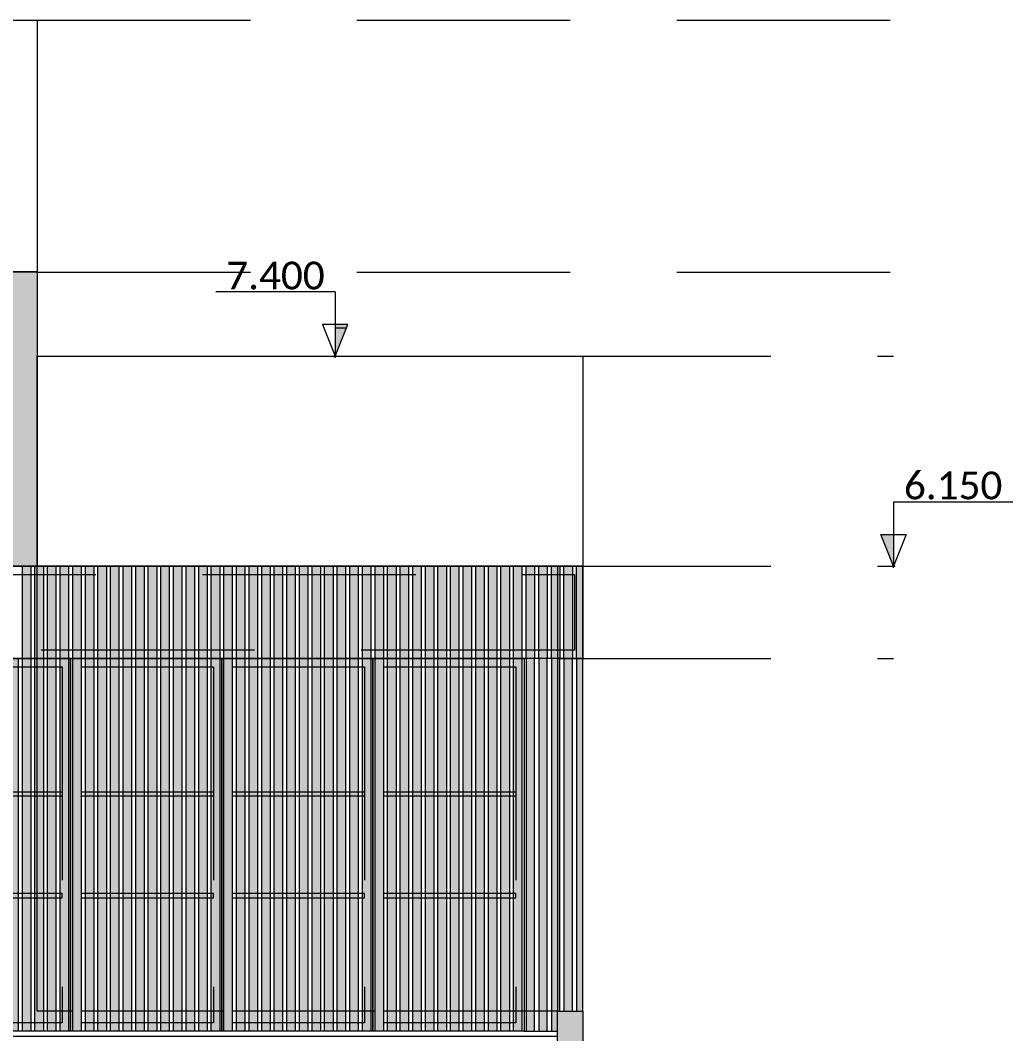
# Model space of a CAD drawing. Header units: metres. Extents: x -197 to 1099, y -24 to 14.
# Drawn here: x 718.34 to 724.25, y 3.37 to 9.4 of the extents above; entities that cross this region are included whole.
import ezdxf
from ezdxf.enums import TextEntityAlignment as Align

# ---------------------------------------------------------------- set-up
doc = ezdxf.new("R2010")
doc.units = ezdxf.units.M
doc.header["$LTSCALE"] = 0.001
doc.header["$PDMODE"] = 34
doc.header["$PDSIZE"] = 0.01
doc.linetypes.add('HIDDENX2', pattern=[19.05, 12.7, -6.35])
doc.layers.get('0').update_dxf_attribs({"lineweight": 13, "true_color": 0x000000})
for name, color, linetype, lineweight, true_color in [('Jach-Anotaciones-CalidaddeLínea  0.13', 7, 'Continuous', 13, 0x000000), ('Jach-Anotaciones-CalidaddeLínea 0.09', 7, 'Continuous', 9, 0x000000), ('Jach-Anotaciones-CalidaddeLínea 0.18', 7, 'Continuous', 18, 0x000000), ('Jach-Anotaciones-Hatch-Lum100%', 7, 'Continuous', 13, 0x000000), ('Jach-Anotaciones-Hatch-Lum40%', 7, 'Continuous', 13, 0x999999), ('Jach-Anotaciones-Hatch-Lum50%', 9, 'Continuous', 13, 0x808080), ('JACH-Anotaciones-Textos-Lum75% @ 0.075', 7, 'Continuous', 13, 0x404040), ('JACH-Arq-Lineas-Proyeccion', 250, 'HIDDENX2', 13, 0x333333), ('JACH-Arq-Lineas-Proyeccion Niveles cortes', 9, 'HIDDENX2', 13, 0x808080), ('JACH-Arq-Ventanas-BajasyPisoTecho', 7, 'Continuous', 13, 0x404040)]:
    doc.layers.add(name, color=color, linetype=linetype, lineweight=lineweight, true_color=true_color)
doc.styles.add('02a-Calibri-JACH(1.8mm)', font='calibri.ttf', dxfattribs={"height": 2.2})
pattern_1 = [(0, (169.421, 45.032), (0, 6.985), [5.08, -1.905]), (90, (169.421, 45.032), (-6.985, 4e-16), [5.08, -1.905])]

# ---------------------------------------------------------------- blocks, each defined once
blk = doc.blocks.new('A$Ceb0e9d90')
at = {"layer": 'Jach-Anotaciones-Hatch-Lum40%', "lineweight": 0, "ltscale": 100}
h = blk.add_hatch(color=256, dxfattribs=at)
h.dxf.hatch_style = 1
h.paths.add_polyline_path([(0.0875, 2.1), (0.1375, 2.1), (0.1375, -0.12), (0.0875, -0.12)])
h = blk.add_hatch(color=256, dxfattribs=at)
h.dxf.hatch_style = 1
h.paths.add_polyline_path([(0.1625, 2.1), (0.2125, 2.1), (0.2125, -0.12), (0.1625, -0.12)])
h = blk.add_hatch(color=256, dxfattribs=at)
h.dxf.hatch_style = 1
h.paths.add_polyline_path([(0.2375, 2.1), (0.2875, 2.1), (0.2875, -0.12), (0.2375, -0.12)])
h = blk.add_hatch(color=256, dxfattribs=at)
h.dxf.hatch_style = 1
h.paths.add_polyline_path([(0.3125, 2.1), (0.3625, 2.1), (0.3625, -0.12), (0.3125, -0.12)])
h = blk.add_hatch(color=256, dxfattribs=at)
h.dxf.hatch_style = 1
h.paths.add_polyline_path([(0.3875, 2.1), (0.4375, 2.1), (0.4375, -0.12), (0.3875, -0.12)])
h = blk.add_hatch(color=256, dxfattribs=at)
h.dxf.hatch_style = 1
h.paths.add_polyline_path([(0.4625, 2.1), (0.5125, 2.1), (0.5125, -0.12), (0.4625, -0.12)])
h = blk.add_hatch(color=256, dxfattribs=at)
h.dxf.hatch_style = 1
h.paths.add_polyline_path([(0.5375, 2.1), (0.5875, 2.1), (0.5875, -0.12), (0.5375, -0.12)])
h = blk.add_hatch(color=256, dxfattribs=at)
h.dxf.hatch_style = 1
h.paths.add_polyline_path([(0.6125, 2.1), (0.6625, 2.1), (0.6625, -0.12), (0.6125, -0.12)])
h = blk.add_hatch(color=256, dxfattribs=at)
h.dxf.hatch_style = 1
h.paths.add_polyline_path([(0.6875, 2.1), (0.7375, 2.1), (0.7375, -0.12), (0.6875, -0.12)])
h = blk.add_hatch(color=256, dxfattribs=at)
h.dxf.hatch_style = 1
h.paths.add_polyline_path([(0.7625, 2.1), (0.8125, 2.1), (0.8125, -0.12), (0.7625, -0.12)])
h = blk.add_hatch(color=256, dxfattribs=at)
h.dxf.hatch_style = 1
h.paths.add_polyline_path([(0.8375, 2.1), (0.8875, 2.1), (0.8875, -0.12), (0.8375, -0.12)])
at = {"layer": 'Jach-Anotaciones-CalidaddeLínea 0.09', "lineweight": 0, "ltscale": 100}
for points in [[(0.0875, 2.1), (0.1375, 2.1), (0.1375, -0.12), (0.0875, -0.12)], [(0.1625, 2.1), (0.2125, 2.1), (0.2125, -0.12), (0.1625, -0.12)], [(0.2375, 2.1), (0.2875, 2.1), (0.2875, -0.12), (0.2375, -0.12)], [(0.3125, 2.1), (0.3625, 2.1), (0.3625, -0.12), (0.3125, -0.12)], [(0.3875, 2.1), (0.4375, 2.1), (0.4375, -0.12), (0.3875, -0.12)], [(0.4625, 2.1), (0.5125, 2.1), (0.5125, -0.12), (0.4625, -0.12)], [(0.5375, 2.1), (0.5875, 2.1), (0.5875, -0.12), (0.5375, -0.12)], [(0.6125, 2.1), (0.6625, 2.1), (0.6625, -0.12), (0.6125, -0.12)], [(0.6875, 2.1), (0.7375, 2.1), (0.7375, -0.12), (0.6875, -0.12)], [(0.7625, 2.1), (0.8125, 2.1), (0.8125, -0.12), (0.7625, -0.12)], [(0.8375, 2.1), (0.8875, 2.1), (0.8875, -0.12), (0.8375, -0.12)]]:
    blk.add_lwpolyline(points, close=True, dxfattribs=at)
at = {"layer": 'Jach-Anotaciones-CalidaddeLínea 0.18', "lineweight": 0, "ltscale": 100}
blk.add_lwpolyline([(0, 2.1), (0.9, 2.1), (0.9, -0.12), (0, -0.12)], close=True, dxfattribs=at)
at = {"layer": 'JACH-Arq-Lineas-Proyeccion', "lineweight": 0, "ltscale": 100}
for points in [[(0.05, 2.05), (0.85, 2.05), (0.85, -0.07), (0.05, -0.07)], [(0.05, 1.305), (0.85, 1.305), (0.85, 1.28), (0.05, 1.28)], [(0.05, 0.675), (0.85, 0.675), (0.85, 0.7), (0.05, 0.7)]]:
    blk.add_lwpolyline(points, close=True, dxfattribs=at)
at = {"lineweight": 0, "ltscale": 100}
blk.add_wipeout([(0.0125, 2.1), (0.0625, 2.1), (0.0625, -0.12), (0.0125, -0.12)], dxfattribs=at)
at = {"layer": 'Jach-Anotaciones-Hatch-Lum40%', "lineweight": 0, "ltscale": 100}
h = blk.add_hatch(color=256, dxfattribs=at)
h.dxf.hatch_style = 1
h.paths.add_polyline_path([(0.0125, 2.1), (0.0625, 2.1), (0.0625, -0.12), (0.0125, -0.12)])
at = {"layer": 'Jach-Anotaciones-CalidaddeLínea 0.09', "lineweight": 0, "ltscale": 100}
blk.add_lwpolyline([(0.0125, 2.1), (0.0625, 2.1), (0.0625, -0.12), (0.0125, -0.12)], close=True, dxfattribs=at)
blk = doc.blocks.new('A$C952c2b62')
at = {"layer": 'Jach-Anotaciones-Hatch-Lum40%', "lineweight": 0, "ltscale": 100}
h = blk.add_hatch(color=256, dxfattribs=at)
h.dxf.hatch_style = 1
h.paths.add_polyline_path([(-0.2875, -0.55), (-0.3375, -0.55), (-0.3375, -2.77), (-0.2875, -2.77)])
h = blk.add_hatch(color=256, dxfattribs=at)
h.dxf.hatch_style = 1
h.paths.add_polyline_path([(-0.2125, -0.55), (-0.2625, -0.55), (-0.2625, -2.77), (-0.2125, -2.77)])
h = blk.add_hatch(color=256, dxfattribs=at)
h.dxf.hatch_style = 1
h.paths.add_polyline_path([(-0.1375, -0.55), (-0.1875, -0.55), (-0.1875, -2.77), (-0.15, -2.77), (-0.15, -2.65), (-0.1375, -2.65)])
h = blk.add_hatch(color=256, dxfattribs=at)
h.dxf.hatch_style = 1
h.paths.add_polyline_path([(-0.0625, -0.55), (-0.1125, -0.55), (-0.1125, -2.65), (-0.0625, -2.65)])
h = blk.add_hatch(color=256, dxfattribs=at)
h.dxf.hatch_style = 1
h.paths.add_polyline_path([(0, -0.55), (-0.0375, -0.55), (-0.0375, -2.65), (0, -2.65)])
at = {"layer": 'Jach-Anotaciones-CalidaddeLínea 0.09', "lineweight": 0, "ltscale": 100}
for points in [[(-0.2875, -0.55), (-0.3375, -0.55), (-0.3375, -2.77), (-0.2875, -2.77)], [(-0.2125, -0.55), (-0.2625, -0.55), (-0.2625, -2.77), (-0.2125, -2.77)], [(-0.1375, -0.55), (-0.1875, -0.55), (-0.1875, -2.77), (-0.15, -2.77), (-0.15, -2.65), (-0.1375, -2.65)], [(-0.0625, -0.55), (-0.1125, -0.55), (-0.1125, -2.65), (-0.0625, -2.65)], [(0, -0.55), (-0.0375, -0.55), (-0.0375, -2.65), (0, -2.65)]]:
    blk.add_lwpolyline(points, close=True, dxfattribs=at)
at = {"layer": 'Jach-Anotaciones-CalidaddeLínea 0.18', "lineweight": 0, "ltscale": 100}
blk.add_lwpolyline([(0, -0.55), (-0.35, -0.55), (-0.35, -2.77), (-0.15, -2.77), (-0.15, -2.65), (0, -2.65)], close=True, dxfattribs=at)
blk = doc.blocks.new('A$C598ee789')
at = {"layer": 'Jach-Anotaciones-Hatch-Lum40%', "lineweight": 0, "ltscale": 100}
h = blk.add_hatch(color=256, dxfattribs=at)
h.dxf.hatch_style = 1
h.paths.add_polyline_path([(-3.1875, -2), (-3.1375, -2), (-3.1375, -2.55), (-3.1875, -2.55)])
h = blk.add_hatch(color=256, dxfattribs=at)
h.dxf.hatch_style = 1
h.paths.add_polyline_path([(-3.1125, -2), (-3.0625, -2), (-3.0625, -2.55), (-3.1125, -2.55)])
h = blk.add_hatch(color=256, dxfattribs=at)
h.dxf.hatch_style = 1
h.paths.add_polyline_path([(-3.0375, -2), (-2.9875, -2), (-2.9875, -2.55), (-3.0375, -2.55)])
h = blk.add_hatch(color=256, dxfattribs=at)
h.dxf.hatch_style = 1
h.paths.add_polyline_path([(-2.9625, -2), (-2.9125, -2), (-2.9125, -2.55), (-2.9625, -2.55)])
h = blk.add_hatch(color=256, dxfattribs=at)
h.dxf.hatch_style = 1
h.paths.add_polyline_path([(-2.8875, -2), (-2.8375, -2), (-2.8375, -2.55), (-2.8875, -2.55)])
h = blk.add_hatch(color=256, dxfattribs=at)
h.dxf.hatch_style = 1
h.paths.add_polyline_path([(-2.8125, -2), (-2.7625, -2), (-2.7625, -2.55), (-2.8125, -2.55)])
h = blk.add_hatch(color=256, dxfattribs=at)
h.dxf.hatch_style = 1
h.paths.add_polyline_path([(-2.7375, -2), (-2.6875, -2), (-2.6875, -2.55), (-2.7375, -2.55)])
h = blk.add_hatch(color=256, dxfattribs=at)
h.dxf.hatch_style = 1
h.paths.add_polyline_path([(-2.6625, -2), (-2.6125, -2), (-2.6125, -2.55), (-2.6625, -2.55)])
h = blk.add_hatch(color=256, dxfattribs=at)
h.dxf.hatch_style = 1
h.paths.add_polyline_path([(-2.5875, -2), (-2.5375, -2), (-2.5375, -2.55), (-2.5875, -2.55)])
h = blk.add_hatch(color=256, dxfattribs=at)
h.dxf.hatch_style = 1
h.paths.add_polyline_path([(-2.5125, -2), (-2.4625, -2), (-2.4625, -2.55), (-2.5125, -2.55)])
h = blk.add_hatch(color=256, dxfattribs=at)
h.dxf.hatch_style = 1
h.paths.add_polyline_path([(-2.4375, -2), (-2.3875, -2), (-2.3875, -2.55), (-2.4375, -2.55)])
h = blk.add_hatch(color=256, dxfattribs=at)
h.dxf.hatch_style = 1
h.paths.add_polyline_path([(-2.3625, -2), (-2.3125, -2), (-2.3125, -2.55), (-2.3625, -2.55)])
h = blk.add_hatch(color=256, dxfattribs=at)
h.dxf.hatch_style = 1
h.paths.add_polyline_path([(-2.2875, -2), (-2.2375, -2), (-2.2375, -2.55), (-2.2875, -2.55)])
h = blk.add_hatch(color=256, dxfattribs=at)
h.dxf.hatch_style = 1
h.paths.add_polyline_path([(-2.2125, -2), (-2.1625, -2), (-2.1625, -2.55), (-2.2125, -2.55)])
h = blk.add_hatch(color=256, dxfattribs=at)
h.dxf.hatch_style = 1
h.paths.add_polyline_path([(-2.1375, -2), (-2.0875, -2), (-2.0875, -2.55), (-2.1375, -2.55)])
h = blk.add_hatch(color=256, dxfattribs=at)
h.dxf.hatch_style = 1
h.paths.add_polyline_path([(-2.0625, -2), (-2.0125, -2), (-2.0125, -2.55), (-2.0625, -2.55)])
h = blk.add_hatch(color=256, dxfattribs=at)
h.dxf.hatch_style = 1
h.paths.add_polyline_path([(-1.9875, -2), (-1.9375, -2), (-1.9375, -2.55), (-1.9875, -2.55)])
h = blk.add_hatch(color=256, dxfattribs=at)
h.dxf.hatch_style = 1
h.paths.add_polyline_path([(-1.9125, -2), (-1.8625, -2), (-1.8625, -2.55), (-1.9125, -2.55)])
h = blk.add_hatch(color=256, dxfattribs=at)
h.dxf.hatch_style = 1
h.paths.add_polyline_path([(-1.8375, -2), (-1.7875, -2), (-1.7875, -2.55), (-1.8375, -2.55)])
h = blk.add_hatch(color=256, dxfattribs=at)
h.dxf.hatch_style = 1
h.paths.add_polyline_path([(-1.7625, -2), (-1.7125, -2), (-1.7125, -2.55), (-1.7625, -2.55)])
h = blk.add_hatch(color=256, dxfattribs=at)
h.dxf.hatch_style = 1
h.paths.add_polyline_path([(-1.6875, -2), (-1.6375, -2), (-1.6375, -2.55), (-1.6875, -2.55)])
h = blk.add_hatch(color=256, dxfattribs=at)
h.dxf.hatch_style = 1
h.paths.add_polyline_path([(-1.6125, -2), (-1.5625, -2), (-1.5625, -2.55), (-1.6125, -2.55)])
h = blk.add_hatch(color=256, dxfattribs=at)
h.dxf.hatch_style = 1
h.paths.add_polyline_path([(-1.5375, -2), (-1.4875, -2), (-1.4875, -2.55), (-1.5375, -2.55)])
h = blk.add_hatch(color=256, dxfattribs=at)
h.dxf.hatch_style = 1
h.paths.add_polyline_path([(-1.4625, -2), (-1.4125, -2), (-1.4125, -2.55), (-1.4625, -2.55)])
h = blk.add_hatch(color=256, dxfattribs=at)
h.dxf.hatch_style = 1
h.paths.add_polyline_path([(-1.3875, -2), (-1.3375, -2), (-1.3375, -2.55), (-1.3875, -2.55)])
h = blk.add_hatch(color=256, dxfattribs=at)
h.dxf.hatch_style = 1
h.paths.add_polyline_path([(-1.3125, -2), (-1.2625, -2), (-1.2625, -2.55), (-1.3125, -2.55)])
h = blk.add_hatch(color=256, dxfattribs=at)
h.dxf.hatch_style = 1
h.paths.add_polyline_path([(-1.2375, -2), (-1.1875, -2), (-1.1875, -2.55), (-1.2375, -2.55)])
h = blk.add_hatch(color=256, dxfattribs=at)
h.dxf.hatch_style = 1
h.paths.add_polyline_path([(-1.1625, -2), (-1.1125, -2), (-1.1125, -2.55), (-1.1625, -2.55)])
h = blk.add_hatch(color=256, dxfattribs=at)
h.dxf.hatch_style = 1
h.paths.add_polyline_path([(-1.0875, -2), (-1.0375, -2), (-1.0375, -2.55), (-1.0875, -2.55)])
h = blk.add_hatch(color=256, dxfattribs=at)
h.dxf.hatch_style = 1
h.paths.add_polyline_path([(-1.0125, -2), (-0.9625, -2), (-0.9625, -2.55), (-1.0125, -2.55)])
h = blk.add_hatch(color=256, dxfattribs=at)
h.dxf.hatch_style = 1
h.paths.add_polyline_path([(-0.9375, -2), (-0.8875, -2), (-0.8875, -2.55), (-0.9375, -2.55)])
h = blk.add_hatch(color=256, dxfattribs=at)
h.dxf.hatch_style = 1
h.paths.add_polyline_path([(-0.8625, -2), (-0.8125, -2), (-0.8125, -2.55), (-0.8625, -2.55)])
h = blk.add_hatch(color=256, dxfattribs=at)
h.dxf.hatch_style = 1
h.paths.add_polyline_path([(-0.7875, -2), (-0.7375, -2), (-0.7375, -2.55), (-0.7875, -2.55)])
h = blk.add_hatch(color=256, dxfattribs=at)
h.dxf.hatch_style = 1
h.paths.add_polyline_path([(-0.7125, -2), (-0.6625, -2), (-0.6625, -2.55), (-0.7125, -2.55)])
h = blk.add_hatch(color=256, dxfattribs=at)
h.dxf.hatch_style = 1
h.paths.add_polyline_path([(-0.6375, -2), (-0.5875, -2), (-0.5875, -2.55), (-0.6375, -2.55)])
h = blk.add_hatch(color=256, dxfattribs=at)
h.dxf.hatch_style = 1
h.paths.add_polyline_path([(-0.5625, -2), (-0.5125, -2), (-0.5125, -2.55), (-0.5625, -2.55)])
h = blk.add_hatch(color=256, dxfattribs=at)
h.dxf.hatch_style = 1
h.paths.add_polyline_path([(-0.4875, -2), (-0.4375, -2), (-0.4375, -2.55), (-0.4875, -2.55)])
h = blk.add_hatch(color=256, dxfattribs=at)
h.dxf.hatch_style = 1
h.paths.add_polyline_path([(-0.4125, -2), (-0.3625, -2), (-0.3625, -2.55), (-0.4125, -2.55)])
h = blk.add_hatch(color=256, dxfattribs=at)
h.dxf.hatch_style = 1
h.paths.add_polyline_path([(-0.3375, -2), (-0.2875, -2), (-0.2875, -2.55), (-0.3375, -2.55)])
h = blk.add_hatch(color=256, dxfattribs=at)
h.dxf.hatch_style = 1
h.paths.add_polyline_path([(-0.2625, -2), (-0.2125, -2), (-0.2125, -2.55), (-0.2625, -2.55)])
h = blk.add_hatch(color=256, dxfattribs=at)
h.dxf.hatch_style = 1
h.paths.add_polyline_path([(-0.1875, -2), (-0.1375, -2), (-0.1375, -2.55), (-0.1875, -2.55)])
h = blk.add_hatch(color=256, dxfattribs=at)
h.dxf.hatch_style = 1
h.paths.add_polyline_path([(-0.1125, -2), (-0.0625, -2), (-0.0625, -2.55), (-0.1125, -2.55)])
h = blk.add_hatch(color=256, dxfattribs=at)
h.dxf.hatch_style = 1
h.paths.add_polyline_path([(-0.0375, -2), (0.0125, -2), (0.0125, -2.55), (-0.0375, -2.55)])
h = blk.add_hatch(color=256, dxfattribs=at)
h.dxf.hatch_style = 1
h.paths.add_polyline_path([(0.0375, -2), (0.0875, -2), (0.0875, -2.55), (0.0375, -2.55)])
h = blk.add_hatch(color=256, dxfattribs=at)
h.dxf.hatch_style = 1
h.paths.add_polyline_path([(0.1125, -2), (0.15, -2), (0.15, -2.55), (0.1125, -2.55)])
at = {"layer": 'Jach-Anotaciones-CalidaddeLínea 0.09', "lineweight": 0, "ltscale": 100}
for points in [[(-3.1875, -2), (-3.1375, -2), (-3.1375, -2.55), (-3.1875, -2.55)], [(-3.1125, -2), (-3.0625, -2), (-3.0625, -2.55), (-3.1125, -2.55)], [(-3.0375, -2), (-2.9875, -2), (-2.9875, -2.55), (-3.0375, -2.55)], [(-2.9625, -2), (-2.9125, -2), (-2.9125, -2.55), (-2.9625, -2.55)], [(-2.8875, -2), (-2.8375, -2), (-2.8375, -2.55), (-2.8875, -2.55)], [(-2.8125, -2), (-2.7625, -2), (-2.7625, -2.55), (-2.8125, -2.55)], [(-2.7375, -2), (-2.6875, -2), (-2.6875, -2.55), (-2.7375, -2.55)], [(-2.6625, -2), (-2.6125, -2), (-2.6125, -2.55), (-2.6625, -2.55)], [(-2.5875, -2), (-2.5375, -2), (-2.5375, -2.55), (-2.5875, -2.55)], [(-2.5125, -2), (-2.4625, -2), (-2.4625, -2.55), (-2.5125, -2.55)], [(-2.4375, -2), (-2.3875, -2), (-2.3875, -2.55), (-2.4375, -2.55)], [(-2.3625, -2), (-2.3125, -2), (-2.3125, -2.55), (-2.3625, -2.55)], [(-2.2875, -2), (-2.2375, -2), (-2.2375, -2.55), (-2.2875, -2.55)], [(-2.2125, -2), (-2.1625, -2), (-2.1625, -2.55), (-2.2125, -2.55)], [(-2.1375, -2), (-2.0875, -2), (-2.0875, -2.55), (-2.1375, -2.55)], [(-2.0625, -2), (-2.0125, -2), (-2.0125, -2.55), (-2.0625, -2.55)], [(-1.9875, -2), (-1.9375, -2), (-1.9375, -2.55), (-1.9875, -2.55)], [(-1.9125, -2), (-1.8625, -2), (-1.8625, -2.55), (-1.9125, -2.55)], [(-1.8375, -2), (-1.7875, -2), (-1.7875, -2.55), (-1.8375, -2.55)], [(-1.7625, -2), (-1.7125, -2), (-1.7125, -2.55), (-1.7625, -2.55)], [(-1.6875, -2), (-1.6375, -2), (-1.6375, -2.55), (-1.6875, -2.55)], [(-1.6125, -2), (-1.5625, -2), (-1.5625, -2.55), (-1.6125, -2.55)], [(-1.5375, -2), (-1.4875, -2), (-1.4875, -2.55), (-1.5375, -2.55)], [(-1.4625, -2), (-1.4125, -2), (-1.4125, -2.55), (-1.4625, -2.55)], [(-1.3875, -2), (-1.3375, -2), (-1.3375, -2.55), (-1.3875, -2.55)], [(-1.3125, -2), (-1.2625, -2), (-1.2625, -2.55), (-1.3125, -2.55)], [(-1.2375, -2), (-1.1875, -2), (-1.1875, -2.55), (-1.2375, -2.55)], [(-1.1625, -2), (-1.1125, -2), (-1.1125, -2.55), (-1.1625, -2.55)], [(-1.0875, -2), (-1.0375, -2), (-1.0375, -2.55), (-1.0875, -2.55)], [(-1.0125, -2), (-0.9625, -2), (-0.9625, -2.55), (-1.0125, -2.55)], [(-0.9375, -2), (-0.8875, -2), (-0.8875, -2.55), (-0.9375, -2.55)], [(-0.8625, -2), (-0.8125, -2), (-0.8125, -2.55), (-0.8625, -2.55)], [(-0.7875, -2), (-0.7375, -2), (-0.7375, -2.55), (-0.7875, -2.55)], [(-0.7125, -2), (-0.6625, -2), (-0.6625, -2.55), (-0.7125, -2.55)], [(-0.6375, -2), (-0.5875, -2), (-0.5875, -2.55), (-0.6375, -2.55)], [(-0.5625, -2), (-0.5125, -2), (-0.5125, -2.55), (-0.5625, -2.55)], [(-0.4875, -2), (-0.4375, -2), (-0.4375, -2.55), (-0.4875, -2.55)], [(-0.4125, -2), (-0.3625, -2), (-0.3625, -2.55), (-0.4125, -2.55)], [(-0.3375, -2), (-0.2875, -2), (-0.2875, -2.55), (-0.3375, -2.55)], [(-0.2625, -2), (-0.2125, -2), (-0.2125, -2.55), (-0.2625, -2.55)], [(-0.1875, -2), (-0.1375, -2), (-0.1375, -2.55), (-0.1875, -2.55)], [(-0.1125, -2), (-0.0625, -2), (-0.0625, -2.55), (-0.1125, -2.55)], [(-0.0375, -2), (0.0125, -2), (0.0125, -2.55), (-0.0375, -2.55)], [(0.0375, -2), (0.0875, -2), (0.0875, -2.55), (0.0375, -2.55)], [(0.1125, -2), (0.15, -2), (0.15, -2.55), (0.1125, -2.55)]]:
    blk.add_lwpolyline(points, close=True, dxfattribs=at)
at = {"layer": 'Jach-Anotaciones-CalidaddeLínea 0.18', "lineweight": 0, "ltscale": 100}
blk.add_lwpolyline([(-15.5, -2), (0.15, -2), (0.15, -2.55), (-15.5, -2.55)], close=True, dxfattribs=at)
at = {"layer": 'JACH-Arq-Lineas-Proyeccion', "lineweight": 0, "ltscale": 100}
blk.add_lwpolyline([(-15.45, -2.05), (0.1, -2.05), (0.1, -2.5), (-15.45, -2.5)], close=True, dxfattribs=at)
blk = doc.blocks.new('A$C55ff94a2')
at = {"lineweight": 0, "ltscale": 100}
blk.add_blockref('A$Ceb0e9d90', (-3.8, -4.65), dxfattribs=at)
blk.add_blockref('A$Ceb0e9d90', (-2.9, -4.65), dxfattribs=at)
blk.add_blockref('A$Ceb0e9d90', (-2, -4.65), dxfattribs=at)
blk.add_blockref('A$Ceb0e9d90', (-1.1, -4.65), dxfattribs=at)
for name, p in [('A$C598ee789', (0, 0)), ('A$C952c2b62', (0.15, -2))]:
    blk.add_blockref(name, p, dxfattribs=at)
blk = doc.blocks.new('A$Ccf8239d7')
at = {"layer": 'JACH-Arq-Ventanas-BajasyPisoTecho', "ltscale": 100}
blk.add_blockref('A$C55ff94a2', (15.5, 2), dxfattribs=at)
blk = doc.blocks.new('*U486')
at = {"lineweight": 0, "ltscale": 100}
h = blk.add_hatch(dxfattribs=at)
h.set_pattern_fill('ANGLE', color=256)
h.set_pattern_definition(pattern_1)
h.paths.add_polyline_path([(0, 2.5), (0, 0), (1, 2.5)])
h = blk.add_hatch(color=256, dxfattribs=at)
h.dxf.hatch_style = 1
h.paths.add_polyline_path([(0, 2.5), (0, 0), (1, 2.5)])
for points in [[(0, 5.099), (-9.466, 5.099)], [(0, 5.099), (0, 1.25)]]:
    blk.add_lwpolyline(points, dxfattribs=at)
for points in [[(0, 0), (1, 2.5), (-1, 2.5)], [(0, 2.5), (0, 0), (1, 2.5)]]:
    blk.add_lwpolyline(points, close=True, dxfattribs=at)
blk.add_point((0, 0), dxfattribs=at)
at = {"lineweight": 0, "ltscale": 100, "style": '02a-Calibri-JACH(1.8mm)'}
blk.add_attdef('ALT', text='', height=2.2, dxfattribs=at).set_placement((-4.733, 6.401), align=Align.MIDDLE_CENTER)
blk = doc.blocks.new('*U494')
at = {"lineweight": 0, "ltscale": 100}
h = blk.add_hatch(dxfattribs=at)
h.set_pattern_fill('ANGLE', color=256)
h.set_pattern_definition(pattern_1)
h.paths.add_polyline_path([(0, 2.5), (0, 0), (1, 2.5)])
h = blk.add_hatch(color=256, dxfattribs=at)
h.dxf.hatch_style = 1
h.paths.add_polyline_path([(0, 2.5), (0, 0), (1, 2.5)])
for points in [[(0, 5.099), (-9.466, 5.099)], [(0, 5.099), (0, 1.25)]]:
    blk.add_lwpolyline(points, dxfattribs=at)
for points in [[(0, 0), (1, 2.5), (-1, 2.5)], [(0, 2.5), (0, 0), (1, 2.5)]]:
    blk.add_lwpolyline(points, close=True, dxfattribs=at)
blk.add_point((0, 0), dxfattribs=at)
at = {"lineweight": 0, "ltscale": 100, "style": '02a-Calibri-JACH(1.8mm)'}
blk.add_attdef('ALT', text='', height=2.2, dxfattribs=at).set_placement((-4.733, 6.401), align=Align.MIDDLE_CENTER)

msp = doc.modelspace()

# ---------------------------------------------------------------- hatches: boundary and pattern name
at = {"layer": 'Jach-Anotaciones-Hatch-Lum100%', "ltscale": 100}
h = msp.add_hatch(color=256, dxfattribs=at)
h.dxf.hatch_style = 1
h.paths.add_polyline_path([(721.54308, 3.5), (721.69308, 3.5), (721.69308, -0.7), (721.54308, -0.7)])
at = {"layer": 'Jach-Anotaciones-Hatch-Lum50%', "ltscale": 100}
h = msp.add_hatch(dxfattribs=at)
h.set_pattern_fill('218', color=256, scale=0.13, pattern_type=2)
h.set_pattern_definition([(0, (437.39549, 0.04875), (0.26, 0.13), [0.0325, -0.2275]), (0, (437.39549, 0.065), (0.26, 0.13), [0.0325, -0.0975]), (0, (437.52549, 0.08125), (0.26, 0.13), [0.0325, -0.2275]), (0, (437.33049, 0), (0.26, 0.13), [0.01625, -0.13, 0.01625, -0.0975]), (45, (437.34674, 0.0325), (0, 0.13), [0.02298097, -0.34471456]), (45, (437.33049, 0.08125), (0, 0.13), [0.016419, -0.35127653]), (45, (437.33049, 0.0975), (0, 0.13), [0.019695, -0.34800053]), (135, (437.49299, 0.0975), (1e-17, 0.13), [0.019695, -0.34800053]), (135, (437.49299, 0.08125), (1e-17, 0.13), [0.016419, -0.35127653]), (135, (437.47674, 0.0325), (1e-17, 0.13), [0.02298097, -0.34471456]), (26.56505, (437.36299, 0.0325), (-7e-12, 0.13), [0.0363361, -0.25435273]), (26.56505, (437.36299, 0.04875), (-7e-12, 0.13), [0.0363361, -0.25435273]), (26.56505, (437.29799, 0.065), (-7e-12, 0.13), [0.0363361, -0.25435273]), (26.56505, (437.29799, 0.08125), (-7e-12, 0.13), [0.0363361, -0.25435273]), (63.43495, (437.33049, 0), (7e-12, 0.13), [0.0363361, -0.54504157]), (63.43495, (437.34674, 0), (7e-12, 0.13), [0.0363361, -0.54504157]), (116.56505, (437.47674, 0), (-7e-12, 0.13), [0.0363361, -0.54504157]), (116.56505, (437.49299, 0), (-7e-12, 0.13), [0.0363361, -0.54504157]), (153.43495, (437.46049, 0.0325), (7e-12, 0.13), [0.0363361, -0.25435273]), (153.43495, (437.46049, 0.04875), (7e-12, 0.13), [0.0363361, -0.25435273]), (153.43495, (437.52549, 0.065), (7e-12, 0.13), [0.0363361, -0.25435273]), (153.43495, (437.52549, 0.08125), (7e-12, 0.13), [0.0363361, -0.25435273]), (82.8749837, (437.330491, 0), (6e-14, 0.13), [0.13101166, -1.96517535]), (97.1250163, (437.492991, 0), (-6e-14, 0.13), [0.13101166, -1.96517535])])
h.paths.add_polyline_path([(706.04308, 6.15), (706.04308, 7.4), (713.69308, 7.4), (713.69308, 7.90159), (718.44308, 7.90159), (718.44308, 6.15)])

# ---------------------------------------------------------------- linework, layer by layer
at = {"layer": 'Jach-Anotaciones-CalidaddeLínea  0.13', "ltscale": 100}
for points in [[(715.69308, 9.4), (718.44308, 9.4), (718.44308, 7.90159), (715.69308, 7.90159)], [(706.04308, 6.15), (706.04308, 7.4), (713.69308, 7.4), (713.69308, 7.90159), (718.44308, 7.90159), (718.44308, 6.15)], [(721.54308, 3.35), (721.54308, 3.5), (721.69308, 3.5), (721.69308, 6.15), (706.04308, 6.15), (706.04308, 7.55), (700.21698, 7.55), (700.21698, 3.5), (700.36698, 3.5), (700.36698, 3.35)], [(718.44308, 7.4), (721.69308, 7.4), (721.69308, 6.15), (718.44308, 6.15)], [(718.44308, 6.15), (721.69308, 6.15), (721.69308, 6.15), (718.44308, 6.15)], [(721.69308, 6.15), (721.54308, 6.15), (721.54308, 3.5), (721.69308, 3.5)], [(721.54308, 3.5), (721.69308, 3.5), (721.69308, -0.7), (721.54308, -0.7)]]:
    msp.add_lwpolyline(points, close=True, dxfattribs=at)
msp.add_lwpolyline([(721.54308, 3.5), (718.44308, 3.5), (718.44308, 6.15)], dxfattribs=at)
at = {"layer": 'JACH-Arq-Lineas-Proyeccion Niveles cortes', "ltscale": 100}
for points in [[(718.44308, 9.4), (723.54308, 9.4)], [(718.44308, 7.9), (723.54308, 7.9)], [(721.54308, 7.4), (723.54308, 7.4)]]:
    msp.add_lwpolyline(points, dxfattribs=at)

# ---------------------------------------------------------------- block references
at = {"layer": 'JACH-Anotaciones-Textos-Lum75% @ 0.075', "ltscale": 100, "xscale": 0.075, "yscale": 0.075, "zscale": 0.075}
msp.add_blockref('*U486', (720.21779, 7.4), dxfattribs=at).add_auto_attribs({'ALT': '7.400'})
at = {"layer": 'JACH-Anotaciones-Textos-Lum75% @ 0.075', "ltscale": 100}
ref = msp.add_blockref('*U494', (723.54308, 6.15), dxfattribs=dict(at, xscale=-0.075, yscale=0.075, zscale=0.075))
ref.add_attrib('ALT', '6.150', dxfattribs={"layer": '0', "lineweight": 0, "ltscale": 100, "height": 0.165, "style": '02a-Calibri-JACH(1.8mm)'}).set_placement((723.89804, 6.63006), align=Align.MIDDLE_CENTER)

# ---------------------------------------------------------------- next in the draw order: block references
at = {"layer": 'Jach-Anotaciones-CalidaddeLínea 0.09', "ltscale": 100}
msp.add_blockref('A$Ccf8239d7', (706.04308, 6.15), dxfattribs=at)

# ---------------------------------------------------------------- next in the draw order: linework, layer by layer
at = {"layer": 'JACH-Arq-Lineas-Proyeccion Niveles cortes', "ltscale": 100}
for points in [[(721.54308, 6.15), (723.54308, 6.15)], [(721.54308, 5.6), (723.54308, 5.6)]]:
    msp.add_lwpolyline(points, dxfattribs=at)

doc.saveas('drawing.dxf')
